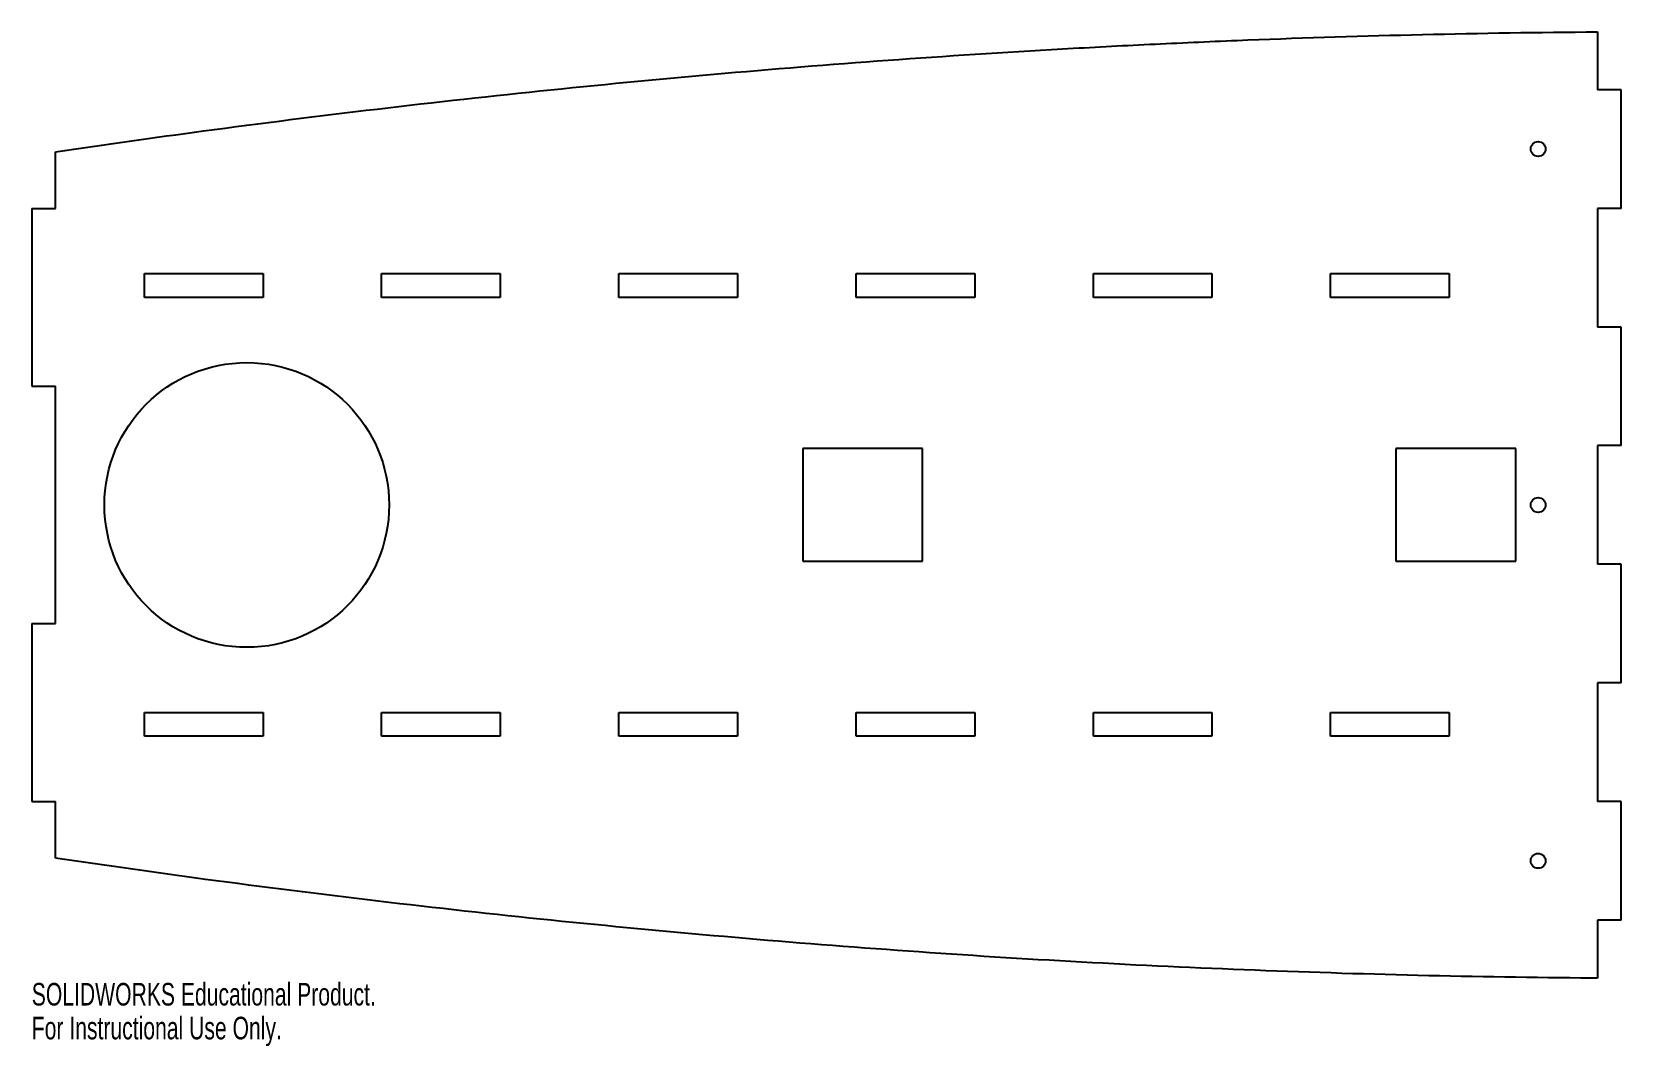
# Model space of a CAD drawing. Header units: inches. Extents: x 83.1 to 96.5, y -63.5 to -54.9.
import ezdxf

# ---------------------------------------------------------------- set-up
doc = ezdxf.new("R2010")
doc.units = ezdxf.units.IN
doc.header["$MEASUREMENT"] = 0
doc.styles.add('SLDTEXTSTYLE0', font='TXT', dxfattribs={"width": 0.7})

msp = doc.modelspace()

# ---------------------------------------------------------------- linework, layer by layer
at = {"color": 7, "linetype": 'Continuous', "lineweight": 25}
for p, q in [((96.335, -54.913), (96.335, -55.401)), ((96.535, -55.401), (96.335, -55.401)), ((96.535, -56.401), (96.535, -55.401)), ((83.335, -56.401), (83.335, -55.925)), ((83.135, -56.401), (83.335, -56.401)), ((83.135, -56.401), (83.135, -57.901)), ((96.335, -56.401), (96.335, -57.401)), ((96.535, -56.401), (96.335, -56.401)), ((84.085, -57.151), (84.085, -56.951)), ((84.085, -56.951), (85.085, -56.951)), ((85.085, -56.951), (85.085, -57.151)), ((86.085, -57.151), (86.085, -56.951)), ((86.085, -56.951), (87.085, -56.951)), ((87.085, -56.951), (87.085, -57.151)), ((88.085, -57.151), (88.085, -56.951)), ((88.085, -56.951), (89.085, -56.951)), ((89.085, -56.951), (89.085, -57.151)), ((90.085, -57.151), (90.085, -56.951)), ((90.085, -56.951), (91.085, -56.951)), ((91.085, -56.951), (91.085, -57.151)), ((92.085, -57.151), (92.085, -56.951)), ((92.085, -56.951), (93.085, -56.951)), ((93.085, -56.951), (93.085, -57.151)), ((94.085, -57.151), (94.085, -56.951)), ((94.085, -56.951), (95.085, -56.951)), ((95.085, -56.951), (95.085, -57.151)), ((85.085, -57.151), (84.085, -57.151)), ((87.085, -57.151), (86.085, -57.151)), ((89.085, -57.151), (88.085, -57.151)), ((91.085, -57.151), (90.085, -57.151)), ((93.085, -57.151), (92.085, -57.151)), ((95.085, -57.151), (94.085, -57.151)), ((96.535, -57.401), (96.335, -57.401)), ((96.535, -58.401), (96.535, -57.401)), ((83.135, -57.901), (83.335, -57.901)), ((83.335, -59.901), (83.335, -57.901)), ((96.335, -58.401), (96.335, -59.401)), ((96.535, -58.401), (96.335, -58.401)), ((90.646, -58.426), (89.635, -58.426)), ((89.635, -58.426), (89.635, -59.376)), ((90.646, -59.376), (90.646, -58.426)), ((95.646, -58.426), (94.635, -58.426)), ((94.635, -58.426), (94.635, -59.376)), ((95.646, -59.376), (95.646, -58.426)), ((89.635, -59.376), (90.646, -59.376)), ((94.635, -59.376), (95.646, -59.376)), ((96.535, -59.401), (96.335, -59.401)), ((96.535, -60.401), (96.535, -59.401)), ((83.135, -59.901), (83.335, -59.901)), ((83.135, -59.901), (83.135, -61.401)), ((96.335, -60.401), (96.335, -61.401)), ((96.535, -60.401), (96.335, -60.401)), ((84.085, -60.851), (84.085, -60.651)), ((84.085, -60.651), (85.085, -60.651)), ((85.085, -60.651), (85.085, -60.851)), ((86.085, -60.851), (86.085, -60.651)), ((86.085, -60.651), (87.085, -60.651)), ((87.085, -60.651), (87.085, -60.851)), ((88.085, -60.851), (88.085, -60.651)), ((88.085, -60.651), (89.085, -60.651)), ((89.085, -60.651), (89.085, -60.851)), ((90.085, -60.851), (90.085, -60.651)), ((90.085, -60.651), (91.085, -60.651)), ((91.085, -60.651), (91.085, -60.851)), ((92.085, -60.851), (92.085, -60.651)), ((92.085, -60.651), (93.085, -60.651)), ((93.085, -60.651), (93.085, -60.851)), ((94.085, -60.851), (94.085, -60.651)), ((94.085, -60.651), (95.085, -60.651)), ((95.085, -60.651), (95.085, -60.851)), ((85.085, -60.851), (84.085, -60.851)), ((87.085, -60.851), (86.085, -60.851)), ((89.085, -60.851), (88.085, -60.851)), ((91.085, -60.851), (90.085, -60.851)), ((93.085, -60.851), (92.085, -60.851)), ((95.085, -60.851), (94.085, -60.851)), ((83.135, -61.401), (83.335, -61.401)), ((83.335, -61.877), (83.335, -61.401)), ((96.535, -61.401), (96.335, -61.401)), ((96.535, -62.401), (96.535, -61.401)), ((96.335, -62.401), (96.335, -62.89)), ((96.535, -62.401), (96.335, -62.401))]:
    msp.add_line(p, q, dxfattribs=at)
for centre, radius in [((95.835, -55.901), 0.0625), ((84.948, -58.901), 1.2), ((95.835, -58.901), 0.0625), ((95.835, -61.901), 0.0625)]:
    msp.add_circle(centre, radius, dxfattribs=at)
for points, knots in [([(83.335, -55.925), (83.751, -55.863), (84.167, -55.804), (85.071, -55.683), (85.558, -55.621), (86.534, -55.506), (87.022, -55.452), (88.488, -55.301), (89.466, -55.215), (90.936, -55.11), (91.426, -55.079), (92.161, -55.038), (92.407, -55.025), (92.897, -55.002), (93.143, -54.991), (93.879, -54.962), (94.37, -54.947), (95.351, -54.924), (95.841, -54.916), (96.333, -54.913), (96.334, -54.913), (96.335, -54.913)], [0.2232605, 0.2232605, 0.2232605, 0.2232605, 0.25, 0.25, 0.28125, 0.28125, 0.3125, 0.3125, 0.375, 0.375, 0.40625, 0.40625, 0.421875, 0.421875, 0.4375, 0.4375, 0.46875, 0.46875, 0.5, 0.5, 0.5000862, 0.5000862, 0.5000862, 0.5000862]), ([(96.335, -62.89), (96.319, -62.89), (96.303, -62.89), (95.798, -62.886), (95.309, -62.878), (94.333, -62.855), (93.845, -62.839), (92.381, -62.781), (91.407, -62.726), (89.459, -62.586), (88.486, -62.501), (86.541, -62.302), (85.57, -62.187), (84.178, -62), (83.756, -61.94), (83.335, -61.877)], [0.498956, 0.498956, 0.498956, 0.498956, 0.5, 0.5, 0.53125, 0.53125, 0.5625, 0.5625, 0.625, 0.625, 0.6875, 0.6875, 0.75, 0.75, 0.7771362, 0.7771362, 0.7771362, 0.7771362])]:
    msp.add_open_spline(points, degree=3, knots=knots, dxfattribs=at)

# ---------------------------------------------------------------- texts
at = {"color": 7, "linetype": 'Continuous', "char_height": 0.1903, "attachment_point": 1, "style": 'SLDTEXTSTYLE0'}
for s, insert in [('SOLIDWORKS Educational Product.', (83.135, -62.93)), ('For Instructional Use Only.', (83.135, -63.215))]:
    msp.add_mtext(s, dxfattribs=dict(at, insert=insert))

doc.saveas('drawing.dxf')
